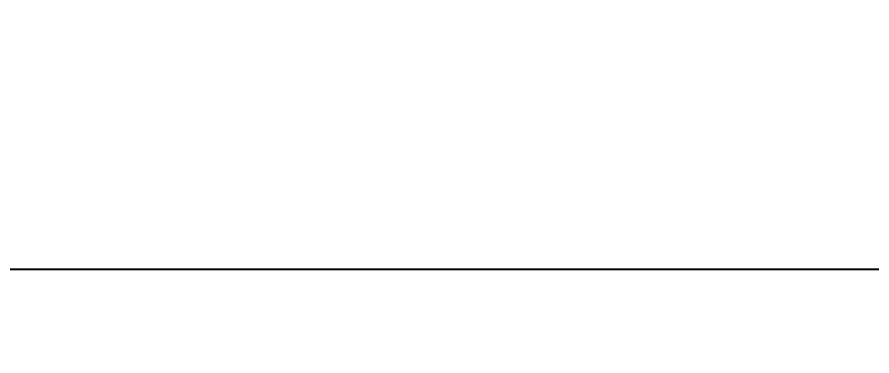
# Model space of a CAD drawing. Header units: millimetres. Extents: x 6676 to 14342, y 3639 to 5293.
# Drawn here: x 7058.41 to 7072.71, y 4917.19 to 4922.86 of the extents above; entities that cross this region are included whole.
import ezdxf

# ---------------------------------------------------------------- set-up
doc = ezdxf.new("R2010")
doc.units = ezdxf.units.MM
doc.layers.get('DEFPOINTS').update_dxf_attribs({"color": 254})
doc.layers.add('A-dim-work', color=8, linetype='Continuous')
doc.styles.add('hebtovna', font='hebtovna', dxfattribs={"width": 0.7})
doc.dimstyles.new('Copy of gl-D10', dxfattribs={"dimtxt": 2, "dimasz": 1, "dimexe": 1, "dimexo": 1, "dimgap": 1, "dimtad": 0, "dimdec": 1, "dimzin": 0, "dimdsep": 46, "dimtxsty": 'hebtovna', "dimblk": 'OBLIQUE', "dimblk1": 'OBLIQUE', "dimblk2": 'OBLIQUE', "dimcen": 0, "dimdle": 0.5, "dimclrd": 256, "dimclre": 256, "dimclrt": 256, "dimadec": 0, "dimazin": 0, "dimtfac": 0.05, "dimtdec": 1, "dimtix": 1, "dimtmove": 2, "dimatfit": 0, "dimfxl": 1, "dimfxlon": 1, "dimtvp": 0.75, "dimtolj": 1, "dimtzin": 0, "dimarcsym": 0})

# ---------------------------------------------------------------- blocks, each defined once
blk = doc.blocks.new('_Oblique')
at = {"color": 0, "linetype": 'ByBlock', "lineweight": -2}
blk.add_line((-0.5, -0.5), (0.5, 0.5), dxfattribs=at)
blk = doc.blocks.new('*D144')
at = {"layer": 'A-dim-work', "color": 6, "lineweight": -2, "ltscale": 20, "transparency": 16777216}
for p, q in [((6983.968, 4917.645), (6983.968, 4919.645)), ((7095.968, 4917.645), (7095.968, 4919.645)), ((6983.468, 4918.645), (7096.468, 4918.645))]:
    blk.add_line(p, q, dxfattribs=at)
at = {"layer": 'DEFPOINTS', "color": 0, "ltscale": 20, "transparency": 16777216}
for p in [(7095.968, 4918.645), (6983.968, 4909.978), (7095.968, 4909.978)]:
    blk.add_point(p, dxfattribs=at)
at = {"layer": 'A-dim-work', "color": 6, "lineweight": -2, "ltscale": 20, "transparency": 16777216, "rotation": 180}
blk.add_blockref('_Oblique', (6983.968, 4918.645), dxfattribs=at)
at = {"layer": 'A-dim-work', "color": 6, "lineweight": -2, "ltscale": 20, "transparency": 16777216}
blk.add_blockref('_Oblique', (7095.968, 4918.645), dxfattribs=at)
at = {"layer": 'A-dim-work', "color": 6, "lineweight": 40, "ltscale": 20, "transparency": 16777216, "insert": (7039.968, 4920.895), "char_height": 3, "attachment_point": 5, "style": 'hebtovna'}
blk.add_mtext('\\A1;112.0', dxfattribs=at)

msp = doc.modelspace()

# ---------------------------------------------------------------- dimensions: what is measured, and where the dimension line sits
at = {"layer": 'A-dim-work', "color": 6, "lineweight": 40, "ltscale": 20}
dim = msp.add_linear_dim(base=(7095.968, 4918.645), p1=(6983.968, 4909.978), p2=(7095.968, 4909.978), dimstyle='Copy of gl-D10', override={"dimtxt": 3, "dimclrd": 6, "dimclre": 6, "dimclrt": 6}, dxfattribs=at)
dim.commit()
dim.dimension.update_dxf_attribs({"geometry": '*D144', "text_midpoint": (7039.968, 4920.895)})

doc.saveas('drawing.dxf')
